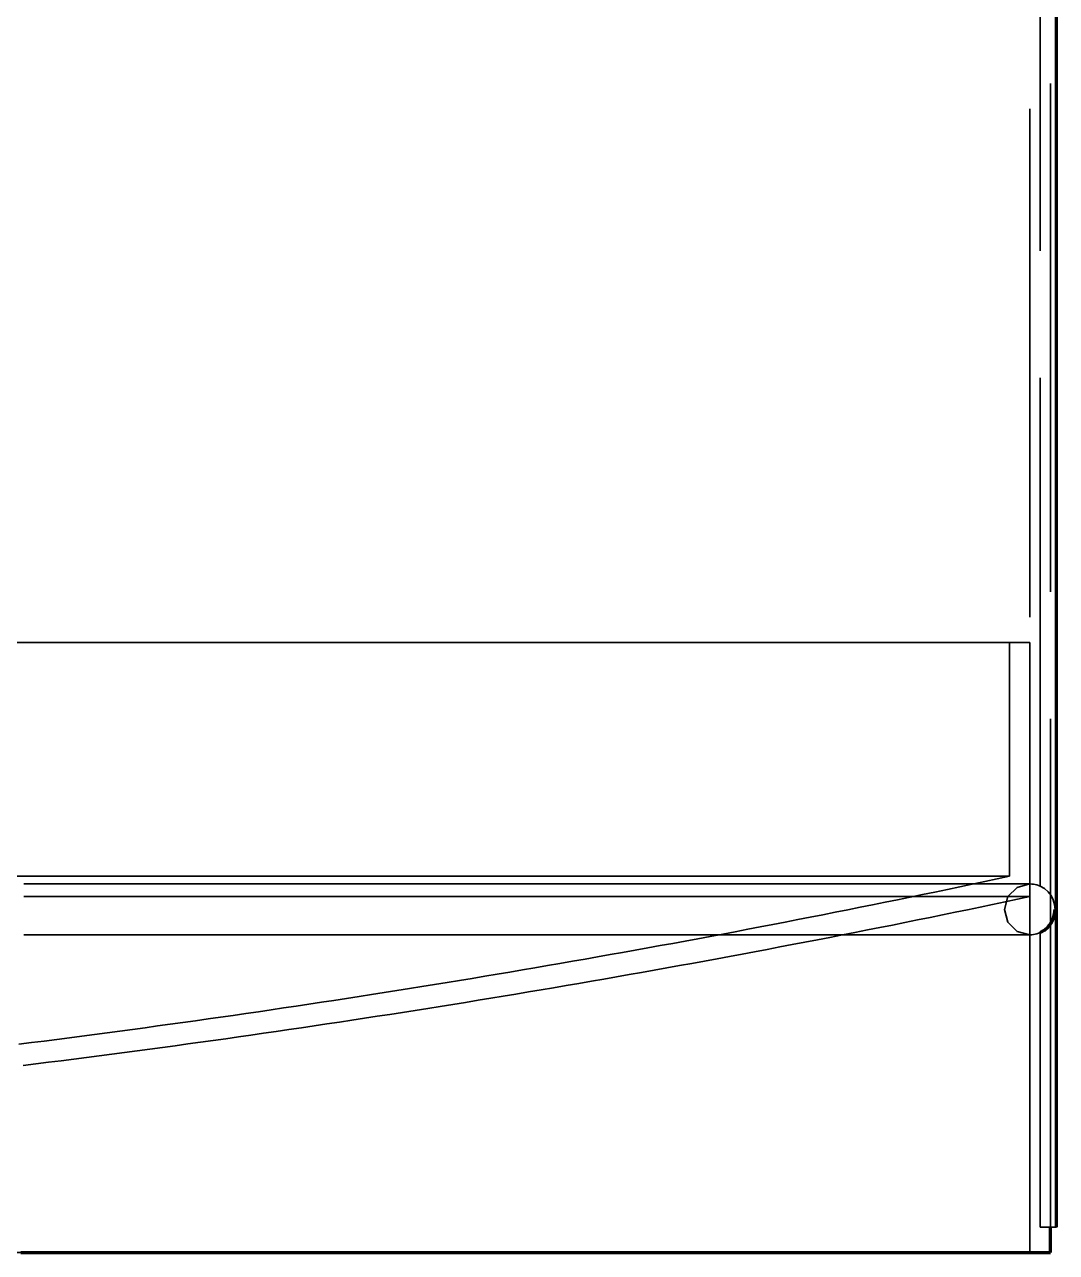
# Model space of a CAD drawing. Header units: millimetres. Extents: x 0 to 2208, y 0 to 420.
# Drawn here: x 200.76 to 208.88, y 123.34 to 133 of the extents above; entities that cross this region are included whole.
import ezdxf

# ---------------------------------------------------------------- set-up
doc = ezdxf.new("R2010")
doc.units = ezdxf.units.MM
doc.linetypes.add('IRAM-E-TRAZOS', pattern=[5, 4, -1])
doc.layers.add('01-VISIBLE', color=7, linetype='CONTINUOUS', lineweight=70)
doc.layers.add('02-OCULTA', color=4, linetype='IRAM-E-TRAZOS', lineweight=35)

msp = doc.modelspace()

# ---------------------------------------------------------------- linework, layer by layer
at = {"layer": '01-VISIBLE'}
for p, q in [((208.875, 123.5351), (208.875, 144.9326)), ((208.827, 123.3351), (208.827, 123.5351))]:
    msp.add_line(p, q, dxfattribs=at)
for points in [[(208.747, 125.8528), (208.7801, 125.8718), (208.809, 125.8967), (208.8327, 125.9266), (208.8502, 125.9605), (208.861, 125.9971), (208.8646, 126.0351)], [(200.727, 123.3351), (200.827, 123.3351), (200.927, 123.3351), (201.027, 123.3351), (201.127, 123.3351), (201.227, 123.3351), (201.327, 123.3351), (201.427, 123.3351), (201.527, 123.3351), (201.627, 123.3351), (201.727, 123.3351), (201.827, 123.3351), (201.927, 123.3351), (202.027, 123.3351), (202.127, 123.3351), (202.227, 123.3351), (202.327, 123.3351), (202.427, 123.3351), (202.527, 123.3351), (202.627, 123.3351), (202.727, 123.3351), (202.827, 123.3351), (202.927, 123.3351), (203.027, 123.3351), (203.127, 123.3351), (203.227, 123.3351), (203.327, 123.3351), (203.427, 123.3351), (203.527, 123.3351), (203.627, 123.3351), (203.727, 123.3351), (203.827, 123.3351), (203.927, 123.3351), (204.027, 123.3351), (204.127, 123.3351), (204.227, 123.3351), (204.327, 123.3351), (204.427, 123.3351), (204.527, 123.3351), (204.627, 123.3351), (204.727, 123.3351), (204.827, 123.3351), (204.927, 123.3351), (205.027, 123.3351), (205.127, 123.3351), (205.227, 123.3351), (205.327, 123.3351), (205.427, 123.3351), (205.527, 123.3351), (205.627, 123.3351), (205.727, 123.3351), (205.827, 123.3351), (205.927, 123.3351), (206.027, 123.3351), (206.127, 123.3351), (206.227, 123.3351), (206.327, 123.3351), (206.427, 123.3351), (206.527, 123.3351), (206.627, 123.3351), (206.727, 123.3351), (206.827, 123.3351), (206.927, 123.3351), (207.027, 123.3351), (207.127, 123.3351), (207.227, 123.3351), (207.327, 123.3351), (207.427, 123.3351), (207.527, 123.3351), (207.627, 123.3351), (207.727, 123.3351), (207.827, 123.3351), (207.927, 123.3351), (208.027, 123.3351), (208.127, 123.3351), (208.227, 123.3351), (208.327, 123.3351), (208.427, 123.3351), (208.527, 123.3351), (208.627, 123.3351), (208.727, 123.3351), (208.827, 123.3351)]]:
    msp.add_lwpolyline(points, dxfattribs=at)
at = {"layer": '02-OCULTA'}
for p, q in [((208.667, 123.3351), (208.667, 217.5351)), ((208.747, 126.2173), (208.747, 217.3351)), ((208.747, 126.2173), (208.747, 217.3351)), ((208.827, 123.5351), (208.827, 217.3351)), ((208.875, 123.5351), (208.875, 217.3351)), ((208.507, 128.1351), (208.507, 126.2951)), ((208.667, 126.1351), (208.667, 128.1351)), ((208.747, 123.5351), (208.747, 125.8528)), ((208.747, 123.5351), (208.747, 125.8528)), ((208.875, 123.5351), (208.747, 123.5351)), ((208.875, 123.5351), (208.747, 123.5351))]:
    msp.add_line(p, q, dxfattribs=at)
for points in [[(208.507, 128.1351), (208.4066, 128.1351), (208.3061, 128.1351), (208.2057, 128.1351), (208.1053, 128.1351), (208.0048, 128.1351), (207.9044, 128.1351), (207.804, 128.1351), (207.7036, 128.1351), (207.6031, 128.1351), (207.5027, 128.1351), (207.4023, 128.1351), (207.3018, 128.1351), (207.2014, 128.1351), (207.101, 128.1351), (207.0005, 128.1351), (206.9001, 128.1351), (206.7997, 128.1351), (206.6993, 128.1351), (206.5988, 128.1351), (206.4984, 128.1351), (206.398, 128.1351), (206.2975, 128.1351), (206.1971, 128.1351), (206.0967, 128.1351), (205.9962, 128.1351), (205.8958, 128.1351), (205.7954, 128.1351), (205.695, 128.1351), (205.5945, 128.1351), (205.4941, 128.1351), (205.3937, 128.1351), (205.2932, 128.1351), (205.1928, 128.1351), (205.0924, 128.1351), (204.9919, 128.1351), (204.8915, 128.1351), (204.7911, 128.1351), (204.6907, 128.1351), (204.5902, 128.1351), (204.4898, 128.1351), (204.3894, 128.1351), (204.2889, 128.1351), (204.1885, 128.1351), (204.0881, 128.1351), (203.9876, 128.1351), (203.8872, 128.1351), (203.7868, 128.1351), (203.6864, 128.1351), (203.5859, 128.1351), (203.4855, 128.1351), (203.3851, 128.1351), (203.2846, 128.1351), (203.1842, 128.1351), (203.0838, 128.1351), (202.9833, 128.1351), (202.8829, 128.1351), (202.7825, 128.1351), (202.6821, 128.1351), (202.5816, 128.1351), (202.4812, 128.1351), (202.3808, 128.1351), (202.2803, 128.1351), (202.1799, 128.1351), (202.0795, 128.1351), (201.979, 128.1351), (201.8786, 128.1351), (201.7782, 128.1351), (201.6778, 128.1351), (201.5773, 128.1351), (201.4769, 128.1351), (201.3765, 128.1351), (201.276, 128.1351), (201.1756, 128.1351), (201.0752, 128.1351), (200.9747, 128.1351), (200.8743, 128.1351), (200.7739, 128.1351), (200.6735, 128.1351)], [(200.6945, 128.1351), (200.7946, 128.1351), (200.8948, 128.1351), (200.9949, 128.1351), (201.0951, 128.1351), (201.1953, 128.1351), (201.2954, 128.1351), (201.3956, 128.1351), (201.4957, 128.1351), (201.5959, 128.1351), (201.6961, 128.1351), (201.7962, 128.1351), (201.8964, 128.1351), (201.9965, 128.1351), (202.0967, 128.1351), (202.1969, 128.1351), (202.297, 128.1351), (202.3972, 128.1351), (202.4973, 128.1351), (202.5975, 128.1351), (202.6977, 128.1351), (202.7978, 128.1351), (202.898, 128.1351), (202.9982, 128.1351), (203.0983, 128.1351), (203.1985, 128.1351), (203.2986, 128.1351), (203.3988, 128.1351), (203.499, 128.1351), (203.5991, 128.1351), (203.6993, 128.1351), (203.7994, 128.1351), (203.8996, 128.1351), (203.9998, 128.1351), (204.0999, 128.1351), (204.2001, 128.1351), (204.3002, 128.1351), (204.4004, 128.1351), (204.5006, 128.1351), (204.6007, 128.1351), (204.7009, 128.1351), (204.801, 128.1351), (204.9012, 128.1351), (205.0014, 128.1351), (205.1015, 128.1351), (205.2017, 128.1351), (205.3019, 128.1351), (205.402, 128.1351), (205.5022, 128.1351), (205.6023, 128.1351), (205.7025, 128.1351), (205.8027, 128.1351), (205.9028, 128.1351), (206.003, 128.1351), (206.1031, 128.1351), (206.2033, 128.1351), (206.3035, 128.1351), (206.4036, 128.1351), (206.5038, 128.1351), (206.6039, 128.1351), (206.7041, 128.1351), (206.8043, 128.1351), (206.9044, 128.1351), (207.0046, 128.1351), (207.1047, 128.1351), (207.2049, 128.1351), (207.3051, 128.1351), (207.4052, 128.1351), (207.5054, 128.1351), (207.6056, 128.1351), (207.7057, 128.1351), (207.8059, 128.1351), (207.906, 128.1351), (208.0062, 128.1351), (208.1064, 128.1351), (208.2065, 128.1351), (208.3067, 128.1351), (208.4068, 128.1351), (208.507, 128.1351)], [(200.7502, 128.1351), (200.8504, 128.1351), (200.9506, 128.1351), (201.0508, 128.1351), (201.151, 128.1351), (201.2513, 128.1351), (201.3515, 128.1351), (201.4517, 128.1351), (201.5519, 128.1351), (201.6521, 128.1351), (201.7523, 128.1351), (201.8525, 128.1351), (201.9527, 128.1351), (202.053, 128.1351), (202.1532, 128.1351), (202.2534, 128.1351), (202.3536, 128.1351), (202.4538, 128.1351), (202.554, 128.1351), (202.6542, 128.1351), (202.7544, 128.1351), (202.8547, 128.1351), (202.9549, 128.1351), (203.0551, 128.1351), (203.1553, 128.1351), (203.2555, 128.1351), (203.3557, 128.1351), (203.4559, 128.1351), (203.5561, 128.1351), (203.6564, 128.1351), (203.7566, 128.1351), (203.8568, 128.1351), (203.957, 128.1351), (204.0572, 128.1351), (204.1574, 128.1351), (204.2576, 128.1351), (204.3579, 128.1351), (204.4581, 128.1351), (204.5583, 128.1351), (204.6585, 128.1351), (204.7587, 128.1351), (204.8589, 128.1351), (204.9591, 128.1351), (205.0593, 128.1351), (205.1596, 128.1351), (205.2598, 128.1351), (205.36, 128.1351), (205.4602, 128.1351), (205.5604, 128.1351), (205.6606, 128.1351), (205.7608, 128.1351), (205.861, 128.1351), (205.9613, 128.1351), (206.0615, 128.1351), (206.1617, 128.1351), (206.2619, 128.1351), (206.3621, 128.1351), (206.4623, 128.1351), (206.5625, 128.1351), (206.6627, 128.1351), (206.763, 128.1351), (206.8632, 128.1351), (206.9634, 128.1351), (207.0636, 128.1351), (207.1638, 128.1351), (207.264, 128.1351), (207.3642, 128.1351), (207.4644, 128.1351), (207.5647, 128.1351), (207.6649, 128.1351), (207.7651, 128.1351), (207.8653, 128.1351), (207.9655, 128.1351), (208.0657, 128.1351), (208.1659, 128.1351), (208.2661, 128.1351), (208.3664, 128.1351), (208.4666, 128.1351), (208.5668, 128.1351), (208.667, 128.1351)], [(208.667, 128.1351), (208.5668, 128.1351), (208.4666, 128.1351), (208.3664, 128.1351), (208.2661, 128.1351), (208.1659, 128.1351), (208.0657, 128.1351), (207.9655, 128.1351), (207.8653, 128.1351), (207.7651, 128.1351), (207.6649, 128.1351), (207.5647, 128.1351), (207.4644, 128.1351), (207.3642, 128.1351), (207.264, 128.1351), (207.1638, 128.1351), (207.0636, 128.1351), (206.9634, 128.1351), (206.8632, 128.1351), (206.763, 128.1351), (206.6627, 128.1351), (206.5625, 128.1351), (206.4623, 128.1351), (206.3621, 128.1351), (206.2619, 128.1351), (206.1617, 128.1351), (206.0615, 128.1351), (205.9613, 128.1351), (205.861, 128.1351), (205.7608, 128.1351), (205.6606, 128.1351), (205.5604, 128.1351), (205.4602, 128.1351), (205.36, 128.1351), (205.2598, 128.1351), (205.1596, 128.1351), (205.0593, 128.1351), (204.9591, 128.1351), (204.8589, 128.1351), (204.7587, 128.1351), (204.6585, 128.1351), (204.5583, 128.1351), (204.4581, 128.1351), (204.3579, 128.1351), (204.2576, 128.1351), (204.1574, 128.1351), (204.0572, 128.1351), (203.957, 128.1351), (203.8568, 128.1351), (203.7566, 128.1351), (203.6564, 128.1351), (203.5561, 128.1351), (203.4559, 128.1351), (203.3557, 128.1351), (203.2555, 128.1351), (203.1553, 128.1351), (203.0551, 128.1351), (202.9549, 128.1351), (202.8547, 128.1351), (202.7544, 128.1351), (202.6542, 128.1351), (202.554, 128.1351), (202.4538, 128.1351), (202.3536, 128.1351), (202.2534, 128.1351), (202.1532, 128.1351), (202.053, 128.1351), (201.9527, 128.1351), (201.8525, 128.1351), (201.7523, 128.1351), (201.6521, 128.1351), (201.5519, 128.1351), (201.4517, 128.1351), (201.3515, 128.1351), (201.2513, 128.1351), (201.151, 128.1351), (201.0508, 128.1351), (200.9506, 128.1351), (200.8504, 128.1351), (200.7502, 128.1351)], [(208.507, 126.2951), (208.4066, 126.2951), (208.3061, 126.2951), (208.2057, 126.2951), (208.1053, 126.2951), (208.0048, 126.2951), (207.9044, 126.2951), (207.804, 126.2951), (207.7036, 126.2951), (207.6031, 126.2951), (207.5027, 126.2951), (207.4023, 126.2951), (207.3018, 126.2951), (207.2014, 126.2951), (207.101, 126.2951), (207.0005, 126.2951), (206.9001, 126.2951), (206.7997, 126.2951), (206.6993, 126.2951), (206.5988, 126.2951), (206.4984, 126.2951), (206.398, 126.2951), (206.2975, 126.2951), (206.1971, 126.2951), (206.0967, 126.2951), (205.9962, 126.2951), (205.8958, 126.2951), (205.7954, 126.2951), (205.695, 126.2951), (205.5945, 126.2951), (205.4941, 126.2951), (205.3937, 126.2951), (205.2932, 126.2951), (205.1928, 126.2951), (205.0924, 126.2951), (204.9919, 126.2951), (204.8915, 126.2951), (204.7911, 126.2951), (204.6907, 126.2951), (204.5902, 126.2951), (204.4898, 126.2951), (204.3894, 126.2951), (204.2889, 126.2951), (204.1885, 126.2951), (204.0881, 126.2951), (203.9876, 126.2951), (203.8872, 126.2951), (203.7868, 126.2951), (203.6864, 126.2951), (203.5859, 126.2951), (203.4855, 126.2951), (203.3851, 126.2951), (203.2846, 126.2951), (203.1842, 126.2951), (203.0838, 126.2951), (202.9833, 126.2951), (202.8829, 126.2951), (202.7825, 126.2951), (202.6821, 126.2951), (202.5816, 126.2951), (202.4812, 126.2951), (202.3808, 126.2951), (202.2803, 126.2951), (202.1799, 126.2951), (202.0795, 126.2951), (201.979, 126.2951), (201.8786, 126.2951), (201.7782, 126.2951), (201.6778, 126.2951), (201.5773, 126.2951), (201.4769, 126.2951), (201.3765, 126.2951), (201.276, 126.2951), (201.1756, 126.2951), (201.0752, 126.2951), (200.9747, 126.2951), (200.8743, 126.2951), (200.7739, 126.2951), (200.6735, 126.2951)], [(200.6945, 126.2951), (200.7946, 126.2951), (200.8948, 126.2951), (200.9949, 126.2951), (201.0951, 126.2951), (201.1953, 126.2951), (201.2954, 126.2951), (201.3956, 126.2951), (201.4957, 126.2951), (201.5959, 126.2951), (201.6961, 126.2951), (201.7962, 126.2951), (201.8964, 126.2951), (201.9965, 126.2951), (202.0967, 126.2951), (202.1969, 126.2951), (202.297, 126.2951), (202.3972, 126.2951), (202.4973, 126.2951), (202.5975, 126.2951), (202.6977, 126.2951), (202.7978, 126.2951), (202.898, 126.2951), (202.9982, 126.2951), (203.0983, 126.2951), (203.1985, 126.2951), (203.2986, 126.2951), (203.3988, 126.2951), (203.499, 126.2951), (203.5991, 126.2951), (203.6993, 126.2951), (203.7994, 126.2951), (203.8996, 126.2951), (203.9998, 126.2951), (204.0999, 126.2951), (204.2001, 126.2951), (204.3002, 126.2951), (204.4004, 126.2951), (204.5006, 126.2951), (204.6007, 126.2951), (204.7009, 126.2951), (204.801, 126.2951), (204.9012, 126.2951), (205.0014, 126.2951), (205.1015, 126.2951), (205.2017, 126.2951), (205.3019, 126.2951), (205.402, 126.2951), (205.5022, 126.2951), (205.6023, 126.2951), (205.7025, 126.2951), (205.8027, 126.2951), (205.9028, 126.2951), (206.003, 126.2951), (206.1031, 126.2951), (206.2033, 126.2951), (206.3035, 126.2951), (206.4036, 126.2951), (206.5038, 126.2951), (206.6039, 126.2951), (206.7041, 126.2951), (206.8043, 126.2951), (206.9044, 126.2951), (207.0046, 126.2951), (207.1047, 126.2951), (207.2049, 126.2951), (207.3051, 126.2951), (207.4052, 126.2951), (207.5054, 126.2951), (207.6056, 126.2951), (207.7057, 126.2951), (207.8059, 126.2951), (207.906, 126.2951), (208.0062, 126.2951), (208.1064, 126.2951), (208.2065, 126.2951), (208.3067, 126.2951), (208.4068, 126.2951), (208.507, 126.2951)], [(208.507, 126.2951), (208.4091, 126.2742), (208.3112, 126.2534), (208.2132, 126.2327), (208.1152, 126.2121), (208.0172, 126.1916), (207.9192, 126.1712), (207.8212, 126.1509), (207.7231, 126.1308), (207.625, 126.1107), (207.5269, 126.0907), (207.4288, 126.0709), (207.3306, 126.0511), (207.2325, 126.0315), (207.1343, 126.012), (207.0361, 125.9925), (206.9378, 125.9732), (206.8396, 125.954), (206.7413, 125.9349), (206.643, 125.9159), (206.5447, 125.897), (206.4464, 125.8782), (206.348, 125.8595), (206.2496, 125.8409), (206.1512, 125.8225), (206.0528, 125.8041), (205.9544, 125.7858), (205.8559, 125.7677), (205.7574, 125.7497), (205.6589, 125.7317), (205.5604, 125.7139), (205.4619, 125.6962), (205.3633, 125.6786), (205.2648, 125.6611), (205.1662, 125.6437), (205.0676, 125.6264), (204.9689, 125.6092), (204.8703, 125.5922), (204.7716, 125.5752), (204.6729, 125.5583), (204.5742, 125.5416), (204.4755, 125.525), (204.3767, 125.5084), (204.278, 125.492), (204.1792, 125.4757), (204.0804, 125.4595), (203.9816, 125.4434), (203.8828, 125.4275), (203.7839, 125.4116), (203.685, 125.3958), (203.5862, 125.3802), (203.4873, 125.3646), (203.3883, 125.3492), (203.2894, 125.3339), (203.1904, 125.3187), (203.0915, 125.3036), (202.9925, 125.2886), (202.8935, 125.2737), (202.7945, 125.2589), (202.6954, 125.2442), (202.5964, 125.2297), (202.4973, 125.2152), (202.3982, 125.2009), (202.2991, 125.1867), (202.2, 125.1726), (202.1009, 125.1586), (202.0017, 125.1447), (201.9026, 125.1309), (201.8034, 125.1172), (201.7042, 125.1036), (201.605, 125.0902), (201.5058, 125.0768), (201.4065, 125.0636), (201.3073, 125.0505), (201.208, 125.0375), (201.1087, 125.0246), (201.0094, 125.0118), (200.9101, 124.9991), (200.8108, 124.9866), (200.7115, 124.9741)], [(208.667, 126.2351), (208.5668, 126.2351), (208.4666, 126.2351), (208.3664, 126.2351), (208.2661, 126.2351), (208.1659, 126.2351), (208.0657, 126.2351), (207.9655, 126.2351), (207.8653, 126.2351), (207.7651, 126.2351), (207.6649, 126.2351), (207.5647, 126.2351), (207.4644, 126.2351), (207.3642, 126.2351), (207.264, 126.2351), (207.1638, 126.2351), (207.0636, 126.2351), (206.9634, 126.2351), (206.8632, 126.2351), (206.763, 126.2351), (206.6627, 126.2351), (206.5625, 126.2351), (206.4623, 126.2351), (206.3621, 126.2351), (206.2619, 126.2351), (206.1617, 126.2351), (206.0615, 126.2351), (205.9613, 126.2351), (205.861, 126.2351), (205.7608, 126.2351), (205.6606, 126.2351), (205.5604, 126.2351), (205.4602, 126.2351), (205.36, 126.2351), (205.2598, 126.2351), (205.1596, 126.2351), (205.0593, 126.2351), (204.9591, 126.2351), (204.8589, 126.2351), (204.7587, 126.2351), (204.6585, 126.2351), (204.5583, 126.2351), (204.4581, 126.2351), (204.3579, 126.2351), (204.2576, 126.2351), (204.1574, 126.2351), (204.0572, 126.2351), (203.957, 126.2351), (203.8568, 126.2351), (203.7566, 126.2351), (203.6564, 126.2351), (203.5561, 126.2351), (203.4559, 126.2351), (203.3557, 126.2351), (203.2555, 126.2351), (203.1553, 126.2351), (203.0551, 126.2351), (202.9549, 126.2351), (202.8547, 126.2351), (202.7544, 126.2351), (202.6542, 126.2351), (202.554, 126.2351), (202.4538, 126.2351), (202.3536, 126.2351), (202.2534, 126.2351), (202.1532, 126.2351), (202.053, 126.2351), (201.9527, 126.2351), (201.8525, 126.2351), (201.7523, 126.2351), (201.6521, 126.2351), (201.5519, 126.2351), (201.4517, 126.2351), (201.3515, 126.2351), (201.2513, 126.2351), (201.151, 126.2351), (201.0508, 126.2351), (200.9506, 126.2351), (200.8504, 126.2351), (200.7502, 126.2351)], [(208.667, 126.2351), (208.5668, 126.2351), (208.4666, 126.2351), (208.3664, 126.2351), (208.2661, 126.2351), (208.1659, 126.2351), (208.0657, 126.2351), (207.9655, 126.2351), (207.8653, 126.2351), (207.7651, 126.2351), (207.6649, 126.2351), (207.5647, 126.2351), (207.4644, 126.2351), (207.3642, 126.2351), (207.264, 126.2351), (207.1638, 126.2351), (207.0636, 126.2351), (206.9634, 126.2351), (206.8632, 126.2351), (206.763, 126.2351), (206.6627, 126.2351), (206.5625, 126.2351), (206.4623, 126.2351), (206.3621, 126.2351), (206.2619, 126.2351), (206.1617, 126.2351), (206.0615, 126.2351), (205.9613, 126.2351), (205.861, 126.2351), (205.7608, 126.2351), (205.6606, 126.2351), (205.5604, 126.2351), (205.4602, 126.2351), (205.36, 126.2351), (205.2598, 126.2351), (205.1596, 126.2351), (205.0593, 126.2351), (204.9591, 126.2351), (204.8589, 126.2351), (204.7587, 126.2351), (204.6585, 126.2351), (204.5583, 126.2351), (204.4581, 126.2351), (204.3579, 126.2351), (204.2576, 126.2351), (204.1574, 126.2351), (204.0572, 126.2351), (203.957, 126.2351), (203.8568, 126.2351), (203.7566, 126.2351), (203.6564, 126.2351), (203.5561, 126.2351), (203.4559, 126.2351), (203.3557, 126.2351), (203.2555, 126.2351), (203.1553, 126.2351), (203.0551, 126.2351), (202.9549, 126.2351), (202.8547, 126.2351), (202.7544, 126.2351), (202.6542, 126.2351), (202.554, 126.2351), (202.4538, 126.2351), (202.3536, 126.2351), (202.2534, 126.2351), (202.1532, 126.2351), (202.053, 126.2351), (201.9527, 126.2351), (201.8525, 126.2351), (201.7523, 126.2351), (201.6521, 126.2351), (201.5519, 126.2351), (201.4517, 126.2351), (201.3515, 126.2351), (201.2513, 126.2351), (201.151, 126.2351), (201.0508, 126.2351), (200.9506, 126.2351), (200.8504, 126.2351), (200.7502, 126.2351)], [(208.667, 125.8351), (208.567, 125.8619), (208.4938, 125.9351), (208.467, 126.0351), (208.4938, 126.1351), (208.567, 126.2083), (208.667, 126.2351)], [(208.747, 126.2184), (208.7342, 126.2235), (208.7212, 126.2276), (208.7079, 126.2309), (208.6943, 126.2332), (208.6807, 126.2346), (208.667, 126.2351)], [(208.747, 126.2173), (208.747, 126.2175), (208.747, 126.2177), (208.747, 126.2179), (208.747, 126.218), (208.747, 126.2182), (208.747, 126.2184)], [(208.747, 126.2184), (208.747, 126.2182), (208.747, 126.218), (208.747, 126.2179), (208.747, 126.2177), (208.747, 126.2175), (208.747, 126.2173)], [(208.8646, 126.0351), (208.861, 126.0731), (208.8502, 126.1097), (208.8327, 126.1436), (208.809, 126.1735), (208.7801, 126.1984), (208.747, 126.2173)], [(208.8646, 126.0351), (208.861, 126.0731), (208.8502, 126.1097), (208.8327, 126.1436), (208.809, 126.1735), (208.7801, 126.1984), (208.747, 126.2173)], [(208.667, 126.1351), (208.5688, 126.1143), (208.4705, 126.0936), (208.3722, 126.073), (208.2739, 126.0525), (208.1755, 126.0321), (208.0772, 126.0118), (207.9788, 125.9917), (207.8804, 125.9716), (207.782, 125.9516), (207.6835, 125.9317), (207.5851, 125.912), (207.4866, 125.8923), (207.3881, 125.8728), (207.2896, 125.8533), (207.191, 125.834), (207.0925, 125.8148), (206.9939, 125.7956), (206.8953, 125.7766), (206.7966, 125.7577), (206.698, 125.7389), (206.5993, 125.7202), (206.5006, 125.7016), (206.4019, 125.6831), (206.3032, 125.6647), (206.2044, 125.6464), (206.1057, 125.6283), (206.0069, 125.6102), (205.9081, 125.5922), (205.8092, 125.5744), (205.7104, 125.5566), (205.6115, 125.539), (205.5126, 125.5214), (205.4137, 125.504), (205.3148, 125.4867), (205.2159, 125.4695), (205.1169, 125.4524), (205.0179, 125.4354), (204.9189, 125.4185), (204.8199, 125.4017), (204.7209, 125.385), (204.6219, 125.3685), (204.5228, 125.352), (204.4237, 125.3356), (204.3246, 125.3194), (204.2255, 125.3033), (204.1263, 125.2872), (204.0272, 125.2713), (203.928, 125.2555), (203.8288, 125.2398), (203.7296, 125.2242), (203.6304, 125.2087), (203.5311, 125.1933), (203.4319, 125.178), (203.3326, 125.1629), (203.2333, 125.1478), (203.134, 125.1329), (203.0347, 125.118), (202.9353, 125.1033), (202.836, 125.0887), (202.7366, 125.0742), (202.6372, 125.0598), (202.5378, 125.0455), (202.4384, 125.0313), (202.339, 125.0172), (202.2395, 125.0032), (202.1401, 124.9894), (202.0406, 124.9756), (201.9411, 124.962), (201.8416, 124.9485), (201.742, 124.935), (201.6425, 124.9217), (201.5429, 124.9085), (201.4434, 124.8954), (201.3438, 124.8825), (201.2442, 124.8696), (201.1446, 124.8568), (201.045, 124.8442), (200.9453, 124.8316), (200.8457, 124.8192), (200.746, 124.8069)], [(200.7502, 126.1351), (200.8504, 126.1351), (200.9506, 126.1351), (201.0508, 126.1351), (201.151, 126.1351), (201.2513, 126.1351), (201.3515, 126.1351), (201.4517, 126.1351), (201.5519, 126.1351), (201.6521, 126.1351), (201.7523, 126.1351), (201.8525, 126.1351), (201.9527, 126.1351), (202.053, 126.1351), (202.1532, 126.1351), (202.2534, 126.1351), (202.3536, 126.1351), (202.4538, 126.1351), (202.554, 126.1351), (202.6542, 126.1351), (202.7544, 126.1351), (202.8547, 126.1351), (202.9549, 126.1351), (203.0551, 126.1351), (203.1553, 126.1351), (203.2555, 126.1351), (203.3557, 126.1351), (203.4559, 126.1351), (203.5561, 126.1351), (203.6564, 126.1351), (203.7566, 126.1351), (203.8568, 126.1351), (203.957, 126.1351), (204.0572, 126.1351), (204.1574, 126.1351), (204.2576, 126.1351), (204.3579, 126.1351), (204.4581, 126.1351), (204.5583, 126.1351), (204.6585, 126.1351), (204.7587, 126.1351), (204.8589, 126.1351), (204.9591, 126.1351), (205.0593, 126.1351), (205.1596, 126.1351), (205.2598, 126.1351), (205.36, 126.1351), (205.4602, 126.1351), (205.5604, 126.1351), (205.6606, 126.1351), (205.7608, 126.1351), (205.861, 126.1351), (205.9613, 126.1351), (206.0615, 126.1351), (206.1617, 126.1351), (206.2619, 126.1351), (206.3621, 126.1351), (206.4623, 126.1351), (206.5625, 126.1351), (206.6627, 126.1351), (206.763, 126.1351), (206.8632, 126.1351), (206.9634, 126.1351), (207.0636, 126.1351), (207.1638, 126.1351), (207.264, 126.1351), (207.3642, 126.1351), (207.4644, 126.1351), (207.5647, 126.1351), (207.6649, 126.1351), (207.7651, 126.1351), (207.8653, 126.1351), (207.9655, 126.1351), (208.0657, 126.1351), (208.1659, 126.1351), (208.2661, 126.1351), (208.3664, 126.1351), (208.4666, 126.1351), (208.5668, 126.1351), (208.667, 126.1351)], [(208.667, 126.1351), (208.5668, 126.1351), (208.4666, 126.1351), (208.3664, 126.1351), (208.2661, 126.1351), (208.1659, 126.1351), (208.0657, 126.1351), (207.9655, 126.1351), (207.8653, 126.1351), (207.7651, 126.1351), (207.6649, 126.1351), (207.5647, 126.1351), (207.4644, 126.1351), (207.3642, 126.1351), (207.264, 126.1351), (207.1638, 126.1351), (207.0636, 126.1351), (206.9634, 126.1351), (206.8632, 126.1351), (206.763, 126.1351), (206.6627, 126.1351), (206.5625, 126.1351), (206.4623, 126.1351), (206.3621, 126.1351), (206.2619, 126.1351), (206.1617, 126.1351), (206.0615, 126.1351), (205.9613, 126.1351), (205.861, 126.1351), (205.7608, 126.1351), (205.6606, 126.1351), (205.5604, 126.1351), (205.4602, 126.1351), (205.36, 126.1351), (205.2598, 126.1351), (205.1596, 126.1351), (205.0593, 126.1351), (204.9591, 126.1351), (204.8589, 126.1351), (204.7587, 126.1351), (204.6585, 126.1351), (204.5583, 126.1351), (204.4581, 126.1351), (204.3579, 126.1351), (204.2576, 126.1351), (204.1574, 126.1351), (204.0572, 126.1351), (203.957, 126.1351), (203.8568, 126.1351), (203.7566, 126.1351), (203.6564, 126.1351), (203.5561, 126.1351), (203.4559, 126.1351), (203.3557, 126.1351), (203.2555, 126.1351), (203.1553, 126.1351), (203.0551, 126.1351), (202.9549, 126.1351), (202.8547, 126.1351), (202.7544, 126.1351), (202.6542, 126.1351), (202.554, 126.1351), (202.4538, 126.1351), (202.3536, 126.1351), (202.2534, 126.1351), (202.1532, 126.1351), (202.053, 126.1351), (201.9527, 126.1351), (201.8525, 126.1351), (201.7523, 126.1351), (201.6521, 126.1351), (201.5519, 126.1351), (201.4517, 126.1351), (201.3515, 126.1351), (201.2513, 126.1351), (201.151, 126.1351), (201.0508, 126.1351), (200.9506, 126.1351), (200.8504, 126.1351), (200.7502, 126.1351)], [(208.747, 125.8528), (208.7801, 125.8718), (208.809, 125.8967), (208.8327, 125.9266), (208.8502, 125.9605), (208.861, 125.9971), (208.8646, 126.0351)], [(200.7502, 125.8351), (200.8504, 125.8351), (200.9506, 125.8351), (201.0508, 125.8351), (201.151, 125.8351), (201.2513, 125.8351), (201.3515, 125.8351), (201.4517, 125.8351), (201.5519, 125.8351), (201.6521, 125.8351), (201.7523, 125.8351), (201.8525, 125.8351), (201.9527, 125.8351), (202.053, 125.8351), (202.1532, 125.8351), (202.2534, 125.8351), (202.3536, 125.8351), (202.4538, 125.8351), (202.554, 125.8351), (202.6542, 125.8351), (202.7544, 125.8351), (202.8547, 125.8351), (202.9549, 125.8351), (203.0551, 125.8351), (203.1553, 125.8351), (203.2555, 125.8351), (203.3557, 125.8351), (203.4559, 125.8351), (203.5561, 125.8351), (203.6564, 125.8351), (203.7566, 125.8351), (203.8568, 125.8351), (203.957, 125.8351), (204.0572, 125.8351), (204.1574, 125.8351), (204.2576, 125.8351), (204.3579, 125.8351), (204.4581, 125.8351), (204.5583, 125.8351), (204.6585, 125.8351), (204.7587, 125.8351), (204.8589, 125.8351), (204.9591, 125.8351), (205.0593, 125.8351), (205.1596, 125.8351), (205.2598, 125.8351), (205.36, 125.8351), (205.4602, 125.8351), (205.5604, 125.8351), (205.6606, 125.8351), (205.7608, 125.8351), (205.861, 125.8351), (205.9613, 125.8351), (206.0615, 125.8351), (206.1617, 125.8351), (206.2619, 125.8351), (206.3621, 125.8351), (206.4623, 125.8351), (206.5625, 125.8351), (206.6627, 125.8351), (206.763, 125.8351), (206.8632, 125.8351), (206.9634, 125.8351), (207.0636, 125.8351), (207.1638, 125.8351), (207.264, 125.8351), (207.3642, 125.8351), (207.4644, 125.8351), (207.5647, 125.8351), (207.6649, 125.8351), (207.7651, 125.8351), (207.8653, 125.8351), (207.9655, 125.8351), (208.0657, 125.8351), (208.1659, 125.8351), (208.2661, 125.8351), (208.3664, 125.8351), (208.4666, 125.8351), (208.5668, 125.8351), (208.667, 125.8351)], [(200.7502, 125.8351), (200.8504, 125.8351), (200.9506, 125.8351), (201.0508, 125.8351), (201.151, 125.8351), (201.2513, 125.8351), (201.3515, 125.8351), (201.4517, 125.8351), (201.5519, 125.8351), (201.6521, 125.8351), (201.7523, 125.8351), (201.8525, 125.8351), (201.9527, 125.8351), (202.053, 125.8351), (202.1532, 125.8351), (202.2534, 125.8351), (202.3536, 125.8351), (202.4538, 125.8351), (202.554, 125.8351), (202.6542, 125.8351), (202.7544, 125.8351), (202.8547, 125.8351), (202.9549, 125.8351), (203.0551, 125.8351), (203.1553, 125.8351), (203.2555, 125.8351), (203.3557, 125.8351), (203.4559, 125.8351), (203.5561, 125.8351), (203.6564, 125.8351), (203.7566, 125.8351), (203.8568, 125.8351), (203.957, 125.8351), (204.0572, 125.8351), (204.1574, 125.8351), (204.2576, 125.8351), (204.3579, 125.8351), (204.4581, 125.8351), (204.5583, 125.8351), (204.6585, 125.8351), (204.7587, 125.8351), (204.8589, 125.8351), (204.9591, 125.8351), (205.0593, 125.8351), (205.1596, 125.8351), (205.2598, 125.8351), (205.36, 125.8351), (205.4602, 125.8351), (205.5604, 125.8351), (205.6606, 125.8351), (205.7608, 125.8351), (205.861, 125.8351), (205.9613, 125.8351), (206.0615, 125.8351), (206.1617, 125.8351), (206.2619, 125.8351), (206.3621, 125.8351), (206.4623, 125.8351), (206.5625, 125.8351), (206.6627, 125.8351), (206.763, 125.8351), (206.8632, 125.8351), (206.9634, 125.8351), (207.0636, 125.8351), (207.1638, 125.8351), (207.264, 125.8351), (207.3642, 125.8351), (207.4644, 125.8351), (207.5647, 125.8351), (207.6649, 125.8351), (207.7651, 125.8351), (207.8653, 125.8351), (207.9655, 125.8351), (208.0657, 125.8351), (208.1659, 125.8351), (208.2661, 125.8351), (208.3664, 125.8351), (208.4666, 125.8351), (208.5668, 125.8351), (208.667, 125.8351)], [(208.747, 125.8518), (208.7342, 125.8467), (208.7212, 125.8426), (208.7079, 125.8393), (208.6943, 125.837), (208.6807, 125.8356), (208.667, 125.8351)], [(208.747, 125.8528), (208.747, 125.8527), (208.747, 125.8525), (208.747, 125.8523), (208.747, 125.8521), (208.747, 125.852), (208.747, 125.8518)], [(208.747, 125.8518), (208.747, 125.852), (208.747, 125.8521), (208.747, 125.8523), (208.747, 125.8525), (208.747, 125.8527), (208.747, 125.8528)], [(208.827, 123.3351), (208.7265, 123.3351), (208.6259, 123.3351), (208.5254, 123.3351), (208.4249, 123.3351), (208.3244, 123.3351), (208.2238, 123.3351), (208.1233, 123.3351), (208.0228, 123.3351), (207.9222, 123.3351), (207.8217, 123.3351), (207.7212, 123.3351), (207.6207, 123.3351), (207.5201, 123.3351), (207.4196, 123.3351), (207.3191, 123.3351), (207.2185, 123.3351), (207.118, 123.3351), (207.0175, 123.3351), (206.9169, 123.3351), (206.8164, 123.3351), (206.7159, 123.3351), (206.6154, 123.3351), (206.5148, 123.3351), (206.4143, 123.3351), (206.3138, 123.3351), (206.2132, 123.3351), (206.1127, 123.3351), (206.0122, 123.3351), (205.9117, 123.3351), (205.8111, 123.3351), (205.7106, 123.3351), (205.6101, 123.3351), (205.5095, 123.3351), (205.409, 123.3351), (205.3085, 123.3351), (205.208, 123.3351), (205.1074, 123.3351), (205.0069, 123.3351), (204.9064, 123.3351), (204.8058, 123.3351), (204.7053, 123.3351), (204.6048, 123.3351), (204.5042, 123.3351), (204.4037, 123.3351), (204.3032, 123.3351), (204.2027, 123.3351), (204.1021, 123.3351), (204.0016, 123.3351), (203.9011, 123.3351), (203.8005, 123.3351), (203.7, 123.3351), (203.5995, 123.3351), (203.499, 123.3351), (203.3984, 123.3351), (203.2979, 123.3351), (203.1974, 123.3351), (203.0968, 123.3351), (202.9963, 123.3351), (202.8958, 123.3351), (202.7953, 123.3351), (202.6947, 123.3351), (202.5942, 123.3351), (202.4937, 123.3351), (202.3931, 123.3351), (202.2926, 123.3351), (202.1921, 123.3351), (202.0916, 123.3351), (201.991, 123.3351), (201.8905, 123.3351), (201.79, 123.3351), (201.6894, 123.3351), (201.5889, 123.3351), (201.4884, 123.3351), (201.3878, 123.3351), (201.2873, 123.3351), (201.1868, 123.3351), (201.0863, 123.3351), (200.9857, 123.3351), (200.8852, 123.3351), (200.7847, 123.3351), (200.6841, 123.3351)], [(200.7502, 123.3351), (200.8504, 123.3351), (200.9506, 123.3351), (201.0508, 123.3351), (201.151, 123.3351), (201.2513, 123.3351), (201.3515, 123.3351), (201.4517, 123.3351), (201.5519, 123.3351), (201.6521, 123.3351), (201.7523, 123.3351), (201.8525, 123.3351), (201.9527, 123.3351), (202.053, 123.3351), (202.1532, 123.3351), (202.2534, 123.3351), (202.3536, 123.3351), (202.4538, 123.3351), (202.554, 123.3351), (202.6542, 123.3351), (202.7544, 123.3351), (202.8547, 123.3351), (202.9549, 123.3351), (203.0551, 123.3351), (203.1553, 123.3351), (203.2555, 123.3351), (203.3557, 123.3351), (203.4559, 123.3351), (203.5561, 123.3351), (203.6564, 123.3351), (203.7566, 123.3351), (203.8568, 123.3351), (203.957, 123.3351), (204.0572, 123.3351), (204.1574, 123.3351), (204.2576, 123.3351), (204.3579, 123.3351), (204.4581, 123.3351), (204.5583, 123.3351), (204.6585, 123.3351), (204.7587, 123.3351), (204.8589, 123.3351), (204.9591, 123.3351), (205.0593, 123.3351), (205.1596, 123.3351), (205.2598, 123.3351), (205.36, 123.3351), (205.4602, 123.3351), (205.5604, 123.3351), (205.6606, 123.3351), (205.7608, 123.3351), (205.861, 123.3351), (205.9613, 123.3351), (206.0615, 123.3351), (206.1617, 123.3351), (206.2619, 123.3351), (206.3621, 123.3351), (206.4623, 123.3351), (206.5625, 123.3351), (206.6627, 123.3351), (206.763, 123.3351), (206.8632, 123.3351), (206.9634, 123.3351), (207.0636, 123.3351), (207.1638, 123.3351), (207.264, 123.3351), (207.3642, 123.3351), (207.4644, 123.3351), (207.5647, 123.3351), (207.6649, 123.3351), (207.7651, 123.3351), (207.8653, 123.3351), (207.9655, 123.3351), (208.0657, 123.3351), (208.1659, 123.3351), (208.2661, 123.3351), (208.3664, 123.3351), (208.4666, 123.3351), (208.5668, 123.3351), (208.667, 123.3351)], [(208.667, 123.3351), (208.5668, 123.3351), (208.4666, 123.3351), (208.3664, 123.3351), (208.2661, 123.3351), (208.1659, 123.3351), (208.0657, 123.3351), (207.9655, 123.3351), (207.8653, 123.3351), (207.7651, 123.3351), (207.6649, 123.3351), (207.5647, 123.3351), (207.4644, 123.3351), (207.3642, 123.3351), (207.264, 123.3351), (207.1638, 123.3351), (207.0636, 123.3351), (206.9634, 123.3351), (206.8632, 123.3351), (206.763, 123.3351), (206.6627, 123.3351), (206.5625, 123.3351), (206.4623, 123.3351), (206.3621, 123.3351), (206.2619, 123.3351), (206.1617, 123.3351), (206.0615, 123.3351), (205.9613, 123.3351), (205.861, 123.3351), (205.7608, 123.3351), (205.6606, 123.3351), (205.5604, 123.3351), (205.4602, 123.3351), (205.36, 123.3351), (205.2598, 123.3351), (205.1596, 123.3351), (205.0593, 123.3351), (204.9591, 123.3351), (204.8589, 123.3351), (204.7587, 123.3351), (204.6585, 123.3351), (204.5583, 123.3351), (204.4581, 123.3351), (204.3579, 123.3351), (204.2576, 123.3351), (204.1574, 123.3351), (204.0572, 123.3351), (203.957, 123.3351), (203.8568, 123.3351), (203.7566, 123.3351), (203.6564, 123.3351), (203.5561, 123.3351), (203.4559, 123.3351), (203.3557, 123.3351), (203.2555, 123.3351), (203.1553, 123.3351), (203.0551, 123.3351), (202.9549, 123.3351), (202.8547, 123.3351), (202.7544, 123.3351), (202.6542, 123.3351), (202.554, 123.3351), (202.4538, 123.3351), (202.3536, 123.3351), (202.2534, 123.3351), (202.1532, 123.3351), (202.053, 123.3351), (201.9527, 123.3351), (201.8525, 123.3351), (201.7523, 123.3351), (201.6521, 123.3351), (201.5519, 123.3351), (201.4517, 123.3351), (201.3515, 123.3351), (201.2513, 123.3351), (201.151, 123.3351), (201.0508, 123.3351), (200.9506, 123.3351), (200.8504, 123.3351), (200.7502, 123.3351)]]:
    msp.add_lwpolyline(points, dxfattribs=at)

doc.saveas('drawing.dxf')
